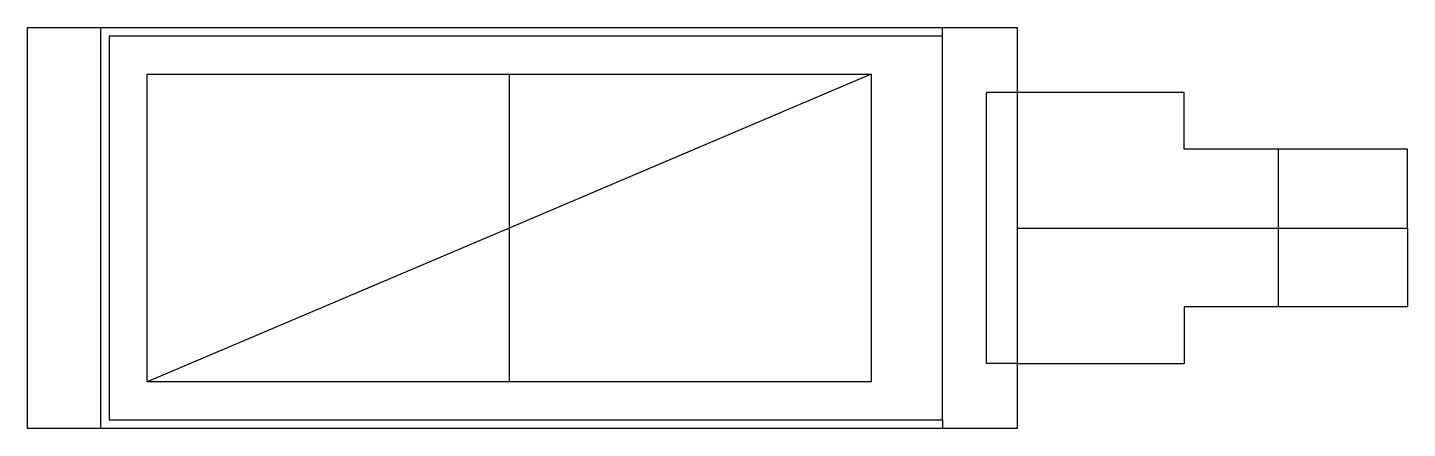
# Model space of a CAD drawing. Header units: millimetres. Extents: x 17.8 to 66, y 11.6 to 25.6.
import ezdxf

# ---------------------------------------------------------------- set-up
doc = ezdxf.new("R2010")
doc.units = ezdxf.units.MM
doc.layers.get('0').update_dxf_attribs({"linetype": 'CONTINUOUS'})

msp = doc.modelspace()

# ---------------------------------------------------------------- linework, layer by layer
for p, q in [((20.37, 25.628), (20.37, 11.628)), ((49.77, 25.328), (49.77, 25.628)), ((34.64, 24), (34.64, 13.256)), ((47.28, 24), (47.28, 13.256)), ((51.3, 13.893), (51.3, 23.363)), ((52.37, 23.363), (51.3, 23.363)), ((61.5, 15.878), (61.5, 21.378)), ((52.37, 18.628), (52.37, 13.893)), ((66, 18.628), (66, 15.878)), ((66, 15.878), (58.2, 15.878)), ((58.2, 15.878), (58.2, 13.893)), ((66, 15.878), (61.5, 15.878)), ((52.37, 13.893), (51.3, 13.893)), ((52.37, 13.893), (58.2, 13.893)), ((47.28, 13.256), (22, 13.256)), ((49.77, 11.928), (49.77, 11.628))]:
    msp.add_line(p, q)
for points in [[(52.37, 18.628), (52.37, 11.628), (20.37, 11.628), (17.82, 11.628), (17.82, 25.628), (20.37, 25.628), (52.37, 25.628)], [(20.67, 25.328), (20.67, 11.928), (49.77, 11.928), (49.77, 25.328)], [(22, 24), (47.28, 24), (34.64, 18.628), (22, 13.256)], [(52.37, 18.628), (66, 18.628), (66, 21.378), (58.2, 21.378), (58.2, 23.363), (52.37, 23.363)]]:
    msp.add_lwpolyline(points, close=True)

doc.saveas('drawing.dxf')
